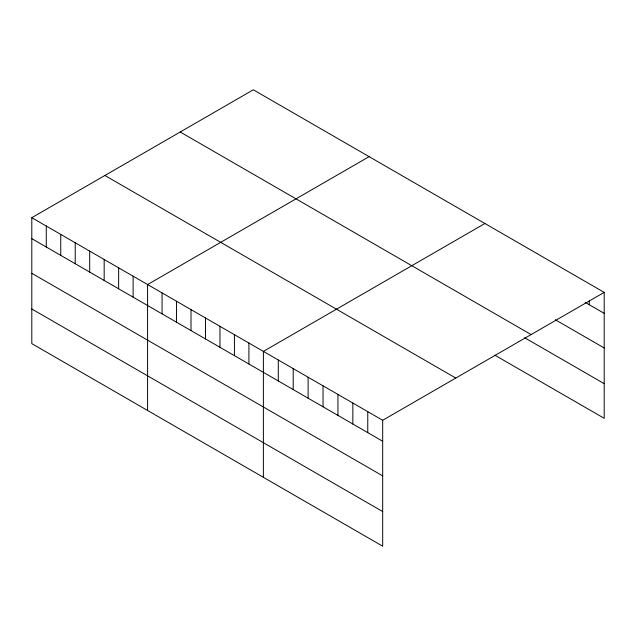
<?xml version="1.0" encoding="UTF-8"?>
<svg xmlns="http://www.w3.org/2000/svg" width="636" height="636" viewBox="0 0 636 636"><rect width="100%" height="100%" fill="white"/><g stroke="black" fill="none" stroke-linecap="round" stroke-linejoin="round"><path stroke-width="0.95" d="M31.8 217.695L382.681 420.269L382.681 546.205L31.8 343.623L31.8 217.695L253.319 89.795L604.2 292.377L604.2 418.305L494.84 355.174M369.111 156.647L147.592 284.546L147.592 410.474M484.902 223.498L263.384 351.398L263.384 477.326M382.681 420.269L604.2 292.377M585.144 302.339L604.2 313.341M555.323 319.757L604.2 347.979M180.219 132.002L531.1 334.584M524.668 337.748L604.2 383.667M104.9 175.488L455.781 378.062M31.8 238.659L382.681 441.233M31.8 273.297L382.681 475.871M31.8 308.985L382.681 511.567M589.286 300.923L589.286 304.731M367.767 411.659L367.767 432.623M352.853 403.049L352.853 424.013M337.939 394.439L337.939 415.403M323.032 385.829L323.032 406.794M308.118 377.22L308.118 398.192M293.204 368.61L293.204 389.582M278.29 360.008L278.29 380.972M248.907 343.035L248.907 364.007M234.43 334.679L234.43 355.643M219.961 326.324L219.961 347.288M205.484 317.968L205.484 338.932M191.015 309.613L191.015 330.577M176.538 301.257L176.538 322.221M162.061 292.902L162.061 313.866M133.115 276.191L133.115 297.155M118.646 267.828L118.646 288.8M104.169 259.472L104.169 280.436M89.692 251.117L89.692 272.081M75.223 242.761L75.223 263.725M60.746 234.406L60.746 255.37M46.277 226.05L46.277 247.014"/></g></svg>
